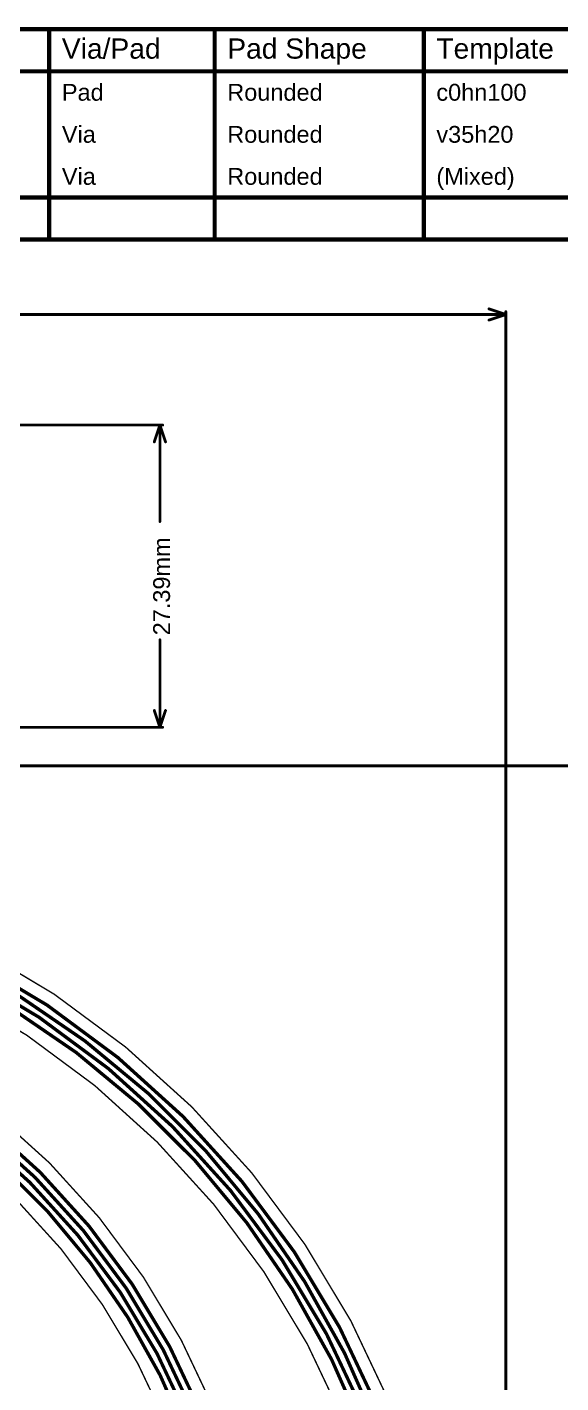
# Model space of a CAD drawing. Header units: inches. Extents: x -3.9 to 9.5, y -7 to 2.6.
# Drawn here: x 2.878 to 4.782, y -2.201 to 2.635 of the extents above; entities that cross this region are included whole.
import ezdxf

# ---------------------------------------------------------------- set-up
doc = ezdxf.new("R2010")
doc.units = ezdxf.units.IN
doc.header["$MEASUREMENT"] = 0
for name, color, linetype in [('Board Outline', 216, 'Continuous'), ('Bottom Layer', 5, 'Continuous'), ('Dimension', 6, 'Continuous'), ('Drill Drawing', 1, 'Continuous'), ('Fabrication', 76, 'Continuous')]:
    doc.layers.add(name, color=color, linetype=linetype)
doc.styles.add('Arial', font='', dxfattribs={"height": 0.2})
doc.styles.get('Arial').set_extended_font_data('Arial')

msp = doc.modelspace()

# ---------------------------------------------------------------- linework, layer by layer
at = {"layer": 'Board Outline', "const_width": 0.005}
for points in [[(1.1756335, -0.2698042, -0.4137830578576681), (4.4171563, -3.5047678)], [(1.1768424, -0.4457883, -0.4136722232397825), (4.2411723, -3.5050754)], [(1.0575817, -0.6304355, -0.4137590145945721), (3.7473344, -3.3148612)], [(1.0576195, -0.8064198, -0.4137590145945721), (3.5713504, -3.3151722)], [(1.8981403, -2.0926611, -0.3672062661350266), (3.0107455, -3.3987033)]]:
    msp.add_lwpolyline(points, format="xyb", dxfattribs=at)
at = {"layer": 'Bottom Layer', "const_width": 0.012}
for points in [[(1.1767548, -0.3171134, -0.4142135623730951), (4.3699999, -3.5064711)], [(1.1767548, -0.3431133, -0.4142135716234306), (4.3430503, -3.5051133)], [(1.1767548, -0.3691133, -0.4142135530473893), (4.3174595, -3.5051133)], [(1.1767548, -0.3951133, -0.41421357178314), (4.2918691, -3.5051133)], [(1.0577548, -0.6781133, -0.4142135512752702), (3.6991407, -3.3151133)], [(1.0577548, -0.7041133, -0.4142135504340151), (3.6735502, -3.3151132)], [(1.0577634, -0.7301133, -0.4142125882663787), (3.6479596, -3.3151133)], [(1.0577548, -0.7561132, -0.4142135623856228), (3.6223691, -3.3151133)], [(1.8673261, -2.1285686, -0.3704353934882048), (2.9627115, -3.3997201)], [(1.8440437, -2.181635, -0.3734021899291597), (2.9115308, -3.4035322)]]:
    msp.add_lwpolyline(points, format="xyb", dxfattribs=at)
at = {"layer": 'Dimension', "const_width": 0.01}
for points in [[(1.1707917, 1.61), (4.5854524, 1.61)], [(4.5254524, 1.63), (4.5854524, 1.61)], [(4.5254524, 1.59), (4.5854524, 1.61)], [(4.5854524, -5.2712861), (4.5854524, 1.62)], [(0.6622205, -5e-07), (5.8, -5e-07)]]:
    msp.add_lwpolyline(points, dxfattribs=at)
at = {"layer": 'Dimension', "const_width": 0.005}
for points in [[(4.5229524, 1.63, 1), (4.5279524, 1.63, 1)], [(4.5829524, 1.62, 1), (4.5879524, 1.62, 1)], [(4.5829524, 1.61, 1), (4.5879524, 1.61, 1)], [(4.5829524, 1.61, 1), (4.5879524, 1.61, 1)], [(4.5829524, 1.61, 1), (4.5879524, 1.61, 1)], [(4.5229524, 1.59, 1), (4.5279524, 1.59, 1)]]:
    msp.add_lwpolyline(points, format="xyb", close=True, dxfattribs=at)
at = {"layer": 'Drill Drawing', "const_width": 0.015}
for points in [[(-2.0225, 2.6275), (8.5085831, 2.6275)], [(2.9571284, 1.8775), (2.9571284, 2.6275)], [(3.546977, 1.8775), (3.546977, 2.6275)], [(4.2927751, 1.8775), (4.2927751, 2.6275)], [(-2.0225, 2.4775), (8.5085831, 2.4775)], [(-2.0225, 2.0275), (8.5085831, 2.0275)], [(-2.0225, 1.8775), (8.5085831, 1.8775)]]:
    msp.add_lwpolyline(points, dxfattribs=at)
at = {"layer": 'Drill Drawing', "const_width": 0.0075}
for points in [[(2.9533784, 2.6275, 1), (2.9608784, 2.6275, 1)], [(3.543227, 2.6275, 1), (3.550727, 2.6275, 1)], [(4.2890251, 2.6275, 1), (4.2965251, 2.6275, 1)], [(2.9533784, 1.8775, 1), (2.9608784, 1.8775, 1)], [(3.543227, 1.8775, 1), (3.550727, 1.8775, 1)], [(4.2890251, 1.8775, 1), (4.2965251, 1.8775, 1)]]:
    msp.add_lwpolyline(points, format="xyb", close=True, dxfattribs=at)
at = {"layer": 'Fabrication', "const_width": 0.01}
for points in [[(2.3255672, 1.2156834), (3.3617548, 1.2156834)], [(3.3317548, 1.1556834), (3.3517548, 1.2156834)], [(3.3517548, 1.2156834), (3.3717548, 1.1556834)], [(3.3517548, 0.8715033), (3.3517548, 1.2156834)], [(3.3517548, 0.1374493), (3.3517548, 0.4496294)], [(3.3317548, 0.1974493), (3.3517548, 0.1374493)], [(3.3517548, 0.1374493), (3.3717548, 0.1974493)], [(2.6073924, 0.1374493), (3.3617548, 0.1374493)]]:
    msp.add_lwpolyline(points, dxfattribs=at)
at = {"layer": 'Fabrication', "const_width": 0.005}
for points in [[(3.3492548, 1.2156834, 1), (3.3542548, 1.2156834, 1)], [(3.3492548, 1.2156834, 1), (3.3542548, 1.2156834, 1)], [(3.3492548, 1.2156834, 1), (3.3542548, 1.2156834, 1)], [(3.3592548, 1.2156834, 1), (3.3642548, 1.2156834, 1)], [(3.3292548, 1.1556834, 1), (3.3342548, 1.1556834, 1)], [(3.3692548, 1.1556834, 1), (3.3742548, 1.1556834, 1)], [(3.3492548, 0.8715033, 1), (3.3542548, 0.8715033, 1)], [(3.3492548, 0.4496294, 1), (3.3542548, 0.4496294, 1)], [(3.3292548, 0.1974493, 1), (3.3342548, 0.1974493, 1)], [(3.3692548, 0.1974493, 1), (3.3742548, 0.1974493, 1)], [(3.3492548, 0.1374493, 1), (3.3542548, 0.1374493, 1)], [(3.3492548, 0.1374493, 1), (3.3542548, 0.1374493, 1)], [(3.3492548, 0.1374493, 1), (3.3542548, 0.1374493, 1)], [(3.3592548, 0.1374493, 1), (3.3642548, 0.1374493, 1)]]:
    msp.add_lwpolyline(points, format="xyb", close=True, dxfattribs=at)

# ---------------------------------------------------------------- texts
at = {"layer": 'Drill Drawing', "style": 'Arial'}
for s, height, p in [('Via/Pad', 0.072, (3.0021284, 2.5225)), ('Pad Shape', 0.072, (3.591977, 2.5225)), ('Template', 0.072, (4.3377751, 2.5225)), ('Pad', 0.06, (3.0021284, 2.3725)), ('Rounded', 0.06, (3.591977, 2.3725)), ('c0hn100', 0.06, (4.3377751, 2.3725)), ('Via', 0.06, (3.0021284, 2.2225)), ('Rounded', 0.06, (3.591977, 2.2225)), ('v35h20', 0.06, (4.3377751, 2.2225)), ('Via', 0.06, (3.0021284, 2.0725)), ('Rounded', 0.06, (3.591977, 2.0725)), ('(Mixed)', 0.06, (4.3377751, 2.0725))]:
    msp.add_text(s, height=height, dxfattribs=at).set_placement(p)
at = {"layer": 'Fabrication', "style": 'Arial'}
msp.add_text('27.39mm', height=0.06, rotation=90, dxfattribs=at).set_placement((3.3877451, 0.4656294))

doc.saveas('drawing.dxf')
